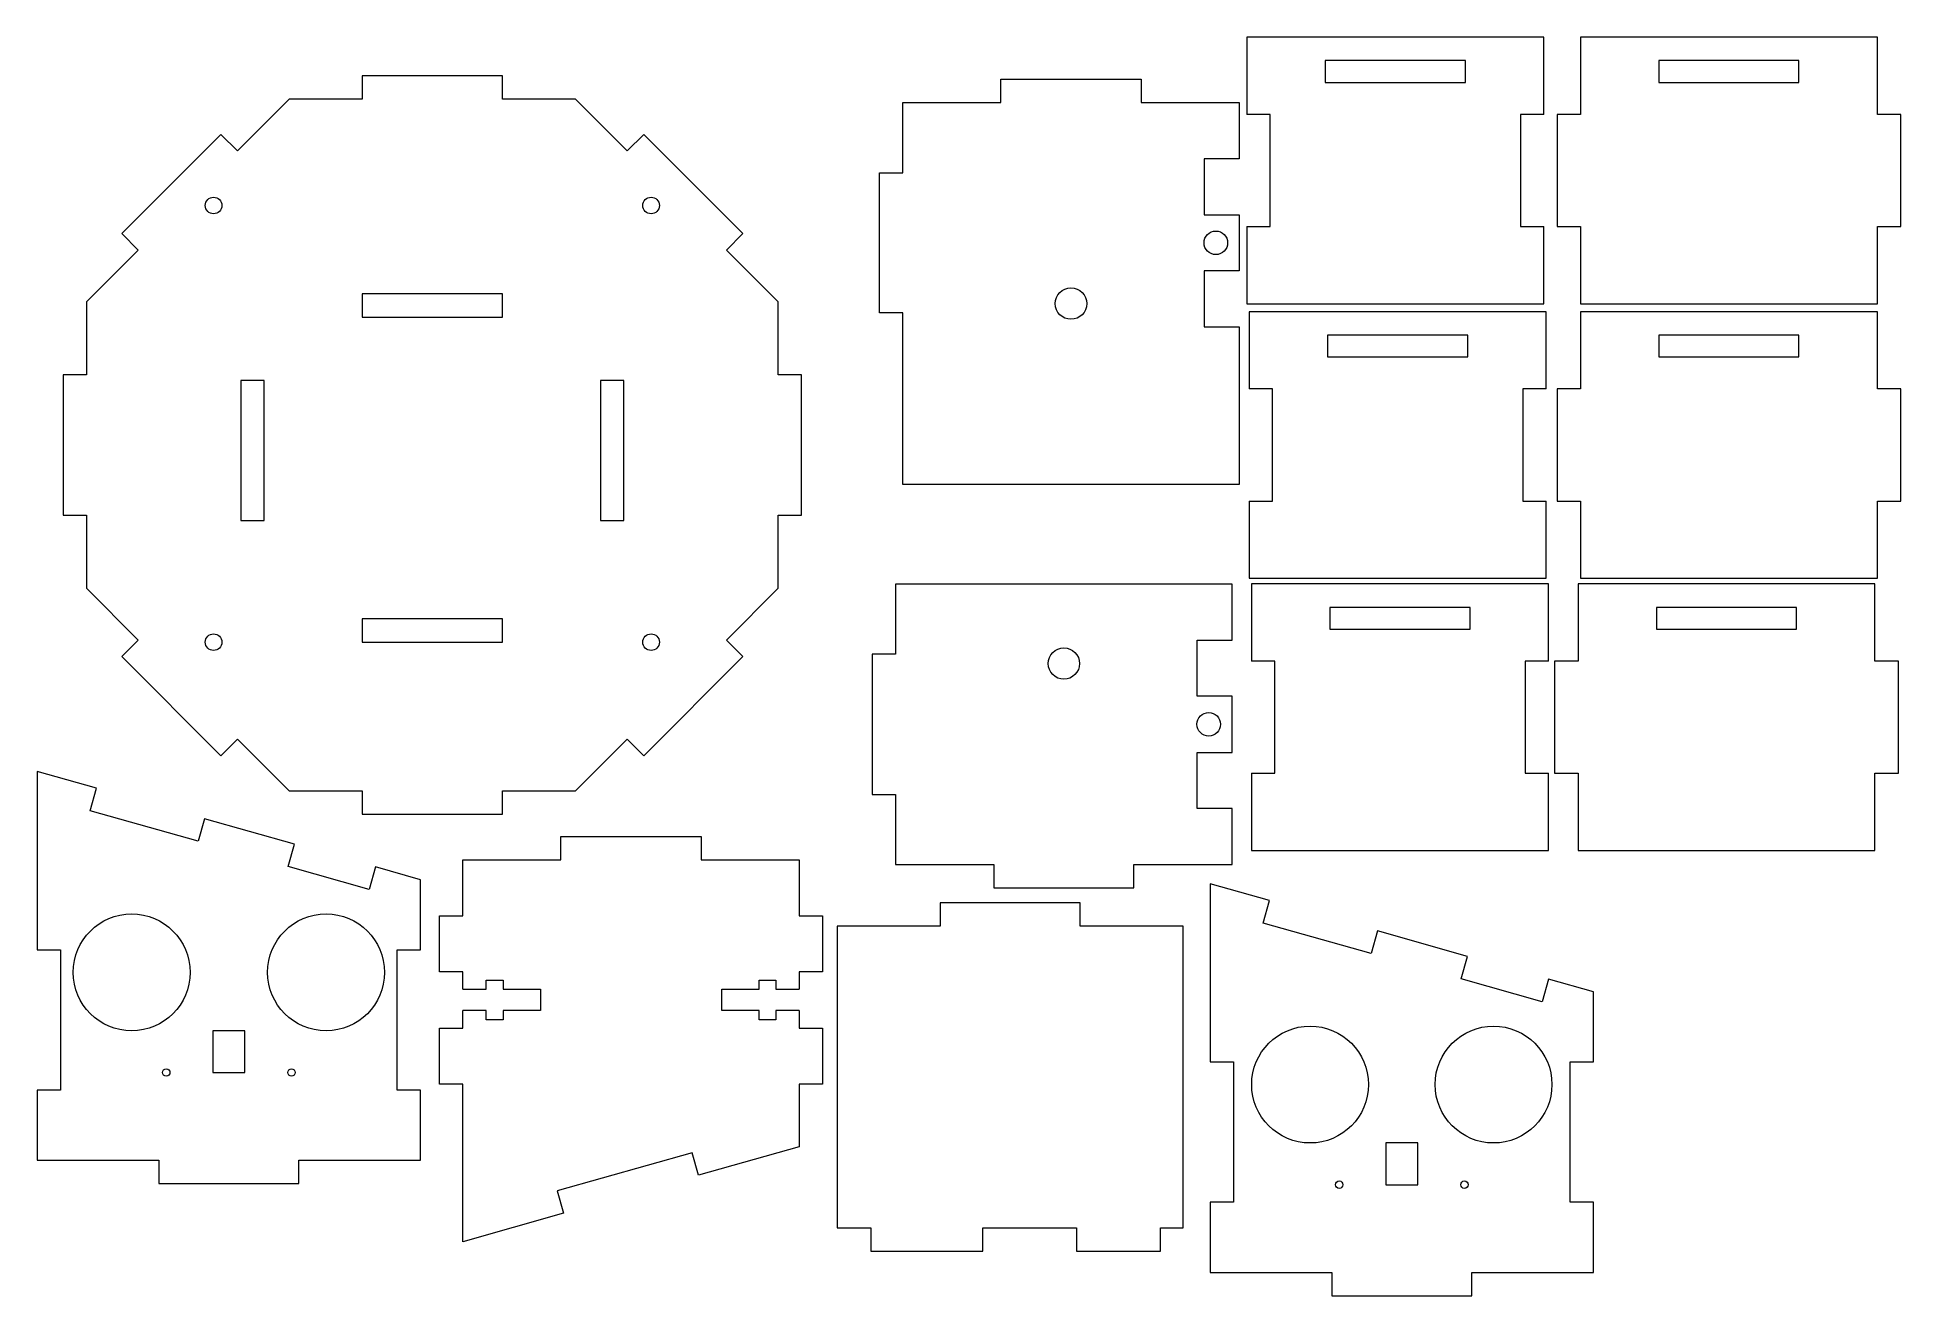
# Model space of a CAD drawing. Header units: inches. Extents: x 0.08 to 10.05, y 4.27 to 11.
import ezdxf

# ---------------------------------------------------------------- set-up
doc = ezdxf.new("R2010")
doc.units = ezdxf.units.IN
doc.header["$MEASUREMENT"] = 0

msp = doc.modelspace()

# ---------------------------------------------------------------- linework, layer by layer
at = {"color": 7, "linetype": 'Continuous', "lineweight": 15}
for p, q in [((8.1361, 10.9971), (6.5473, 10.9971)), ((6.5473, 10.9971), (6.5473, 10.5846)), ((8.1361, 10.5846), (8.1361, 10.9971)), ((9.9209, 10.9971), (8.332, 10.9971)), ((8.332, 10.9971), (8.332, 10.5846)), ((9.9209, 10.5846), (9.9209, 10.9971)), ((7.7167, 10.8721), (6.9667, 10.8721)), ((6.9667, 10.8721), (6.9667, 10.7561)), ((7.7167, 10.7561), (7.7167, 10.8721)), ((9.5015, 10.8721), (8.7515, 10.8721)), ((8.7515, 10.8721), (8.7515, 10.7561)), ((9.5015, 10.7561), (9.5015, 10.8721)), ((1.815, 10.7913), (1.815, 10.6663)), ((2.565, 10.7913), (1.815, 10.7913)), ((2.565, 10.6663), (2.565, 10.7913)), ((5.2318, 10.6479), (5.2318, 10.7729)), ((5.2318, 10.7729), (5.9818, 10.7729)), ((5.9818, 10.7729), (5.9818, 10.6479)), ((6.9667, 10.7561), (7.7167, 10.7561)), ((8.7515, 10.7561), (9.5015, 10.7561)), ((1.4237, 10.6663), (1.147, 10.3897)), ((1.815, 10.6663), (1.4237, 10.6663)), ((2.9563, 10.6663), (2.565, 10.6663)), ((3.233, 10.3897), (2.9563, 10.6663)), ((4.7068, 10.6479), (5.2318, 10.6479)), ((4.7068, 10.2729), (4.7068, 10.6479)), ((5.9818, 10.6479), (6.5068, 10.6479)), ((6.5068, 10.6479), (6.5068, 10.3479)), ((6.6723, 10.5846), (6.5473, 10.5846)), ((6.6723, 9.9846), (6.6723, 10.5846)), ((8.1361, 10.5846), (8.0111, 10.5846)), ((8.0111, 10.5846), (8.0111, 9.9846)), ((8.207, 10.5846), (8.207, 9.9846)), ((8.332, 10.5846), (8.207, 10.5846)), ((10.0459, 10.5846), (9.9209, 10.5846)), ((10.0459, 9.9846), (10.0459, 10.5846)), ((1.0587, 10.478), (0.5283, 9.9477)), ((1.147, 10.3897), (1.0587, 10.478)), ((3.3214, 10.478), (3.233, 10.3897)), ((3.8517, 9.9477), (3.3214, 10.478)), ((4.5818, 9.5229), (4.5818, 10.2729)), ((4.5818, 10.2729), (4.7068, 10.2729)), ((6.5068, 10.3479), (6.3193, 10.3479)), ((6.3193, 10.3479), (6.3193, 10.0479)), ((6.3193, 10.0479), (6.5068, 10.0479)), ((6.5068, 10.0479), (6.5068, 9.7479)), ((6.5473, 9.9846), (6.5473, 9.5721)), ((6.5473, 9.9846), (6.6723, 9.9846)), ((8.0111, 9.9846), (8.1361, 9.9846)), ((8.1361, 9.5721), (8.1361, 9.9846)), ((8.207, 9.9846), (8.332, 9.9846)), ((8.332, 9.9846), (8.332, 9.5721)), ((9.9209, 9.9846), (10.0459, 9.9846)), ((9.9209, 9.5721), (9.9209, 9.9846)), ((0.5283, 9.9477), (0.6167, 9.8593)), ((3.7633, 9.8593), (3.8517, 9.9477)), ((0.6167, 9.8593), (0.34, 9.5826)), ((4.04, 9.5826), (3.7633, 9.8593)), ((6.5068, 9.7479), (6.3193, 9.7479)), ((6.3193, 9.7479), (6.3193, 9.4479)), ((0.34, 9.5826), (0.34, 9.1913)), ((2.565, 9.6245), (1.815, 9.6245)), ((1.815, 9.6245), (1.815, 9.4995)), ((2.565, 9.4995), (2.565, 9.6245)), ((4.04, 9.1913), (4.04, 9.5826)), ((6.5473, 9.5721), (8.1361, 9.5721)), ((8.332, 9.5721), (9.9209, 9.5721)), ((1.815, 9.4995), (2.565, 9.4995)), ((4.7068, 9.5229), (4.5818, 9.5229)), ((4.7068, 8.6049), (4.7068, 9.5229)), ((8.1488, 9.5288), (6.5599, 9.5288)), ((6.5599, 9.5288), (6.5599, 9.1163)), ((8.1488, 9.1163), (8.1488, 9.5288)), ((9.9209, 9.5288), (8.332, 9.5288)), ((8.332, 9.5288), (8.332, 9.1163)), ((9.9209, 9.1163), (9.9209, 9.5288)), ((6.3193, 9.4479), (6.5068, 9.4479)), ((6.5068, 9.4479), (6.5068, 8.6049)), ((7.7294, 9.4038), (6.9794, 9.4038)), ((6.9794, 9.4038), (6.9794, 9.2878)), ((7.7294, 9.2878), (7.7294, 9.4038)), ((9.5015, 9.4038), (8.7515, 9.4038)), ((8.7515, 9.4038), (8.7515, 9.2878)), ((9.5015, 9.2878), (9.5015, 9.4038)), ((6.9794, 9.2878), (7.7294, 9.2878)), ((8.7515, 9.2878), (9.5015, 9.2878)), ((0.215, 9.1913), (0.215, 8.4413)), ((0.34, 9.1913), (0.215, 9.1913)), ((4.165, 9.1913), (4.04, 9.1913)), ((4.165, 8.4413), (4.165, 9.1913)), ((1.29, 9.162), (1.165, 9.162)), ((1.165, 9.162), (1.165, 8.412)), ((1.29, 8.412), (1.29, 9.162)), ((3.215, 9.162), (3.09, 9.162)), ((3.09, 9.162), (3.09, 8.412)), ((3.215, 8.412), (3.215, 9.162)), ((6.6849, 9.1163), (6.5599, 9.1163)), ((6.6849, 8.5163), (6.6849, 9.1163)), ((8.1488, 9.1163), (8.0238, 9.1163)), ((8.0238, 9.1163), (8.0238, 8.5163)), ((8.207, 9.1163), (8.207, 8.5163)), ((8.332, 9.1163), (8.207, 9.1163)), ((10.0459, 9.1163), (9.9209, 9.1163)), ((10.0459, 8.5163), (10.0459, 9.1163)), ((6.5068, 8.6049), (4.7068, 8.6049)), ((6.5599, 8.5163), (6.5599, 8.1038)), ((6.5599, 8.5163), (6.6849, 8.5163)), ((8.0238, 8.5163), (8.1488, 8.5163)), ((8.1488, 8.1038), (8.1488, 8.5163)), ((8.207, 8.5163), (8.332, 8.5163)), ((8.332, 8.5163), (8.332, 8.1038)), ((9.9209, 8.5163), (10.0459, 8.5163)), ((9.9209, 8.1038), (9.9209, 8.5163)), ((0.215, 8.4413), (0.34, 8.4413)), ((0.34, 8.4413), (0.34, 8.05)), ((1.165, 8.412), (1.29, 8.412)), ((3.09, 8.412), (3.215, 8.412)), ((4.04, 8.4413), (4.165, 8.4413)), ((4.04, 8.05), (4.04, 8.4413)), ((6.5599, 8.1038), (8.1488, 8.1038)), ((8.332, 8.1038), (9.9209, 8.1038)), ((0.34, 8.05), (0.6167, 7.7734)), ((3.7633, 7.7734), (4.04, 8.05)), ((4.6688, 8.0727), (4.6688, 7.6977)), ((6.4688, 8.0727), (4.6688, 8.0727)), ((6.4688, 7.7727), (6.4688, 8.0727)), ((8.1615, 8.0732), (6.5726, 8.0732)), ((6.5726, 8.0732), (6.5726, 7.6607)), ((8.1615, 7.6607), (8.1615, 8.0732)), ((9.9082, 8.0732), (8.3194, 8.0732)), ((8.3194, 8.0732), (8.3194, 7.6607)), ((9.9082, 7.6607), (9.9082, 8.0732)), ((2.565, 7.887), (1.815, 7.887)), ((1.815, 7.887), (1.815, 7.762)), ((2.565, 7.762), (2.565, 7.887)), ((7.742, 7.9482), (6.992, 7.9482)), ((6.992, 7.9482), (6.992, 7.8322)), ((7.742, 7.8322), (7.742, 7.9482)), ((9.4888, 7.9482), (8.7388, 7.9482)), ((8.7388, 7.9482), (8.7388, 7.8322)), ((9.4888, 7.8322), (9.4888, 7.9482)), ((6.992, 7.8322), (7.742, 7.8322)), ((8.7388, 7.8322), (9.4888, 7.8322)), ((0.6167, 7.7734), (0.5283, 7.685)), ((0.5283, 7.685), (1.0587, 7.1546)), ((1.815, 7.762), (2.565, 7.762)), ((3.3214, 7.1546), (3.8517, 7.685)), ((3.8517, 7.685), (3.7633, 7.7734)), ((4.5438, 7.6977), (4.5438, 6.9477)), ((4.6688, 7.6977), (4.5438, 7.6977)), ((6.2813, 7.7727), (6.4688, 7.7727)), ((6.2813, 7.4727), (6.2813, 7.7727)), ((6.6976, 7.6607), (6.5726, 7.6607)), ((6.6976, 7.0607), (6.6976, 7.6607)), ((8.1615, 7.6607), (8.0365, 7.6607)), ((8.0365, 7.6607), (8.0365, 7.0607)), ((8.1944, 7.6607), (8.1944, 7.0607)), ((8.3194, 7.6607), (8.1944, 7.6607)), ((10.0332, 7.6607), (9.9082, 7.6607)), ((10.0332, 7.0607), (10.0332, 7.6607)), ((6.4688, 7.4727), (6.2813, 7.4727)), ((6.4688, 7.1727), (6.4688, 7.4727)), ((1.0587, 7.1546), (1.1471, 7.243)), ((1.1471, 7.243), (1.4237, 6.9663)), ((2.9563, 6.9663), (3.233, 7.243)), ((3.233, 7.243), (3.3214, 7.1546)), ((6.2813, 7.1727), (6.4688, 7.1727)), ((6.2813, 6.8727), (6.2813, 7.1727)), ((0.0765, 7.07), (0.0765, 6.1167)), ((0.3941, 6.9804), (0.0765, 7.07)), ((0.3601, 6.8601), (0.3941, 6.9804)), ((6.5726, 7.0607), (6.5726, 6.6482)), ((6.5726, 7.0607), (6.6976, 7.0607)), ((8.0365, 7.0607), (8.1615, 7.0607)), ((8.1615, 6.6482), (8.1615, 7.0607)), ((8.1944, 7.0607), (8.3194, 7.0607)), ((8.3194, 7.0607), (8.3194, 6.6482)), ((9.9082, 7.0607), (10.0332, 7.0607)), ((9.9082, 6.6482), (9.9082, 7.0607)), ((1.4237, 6.9663), (1.815, 6.9663)), ((1.815, 6.9663), (1.815, 6.8413)), ((2.565, 6.9663), (2.9563, 6.9663)), ((2.565, 6.8413), (2.565, 6.9663)), ((4.5438, 6.9477), (4.6688, 6.9477)), ((4.6688, 6.9477), (4.6688, 6.5727)), ((0.9376, 6.6972), (0.3601, 6.8601)), ((0.9715, 6.8175), (0.9376, 6.6972)), ((1.4528, 6.6818), (0.9715, 6.8175)), ((1.815, 6.8413), (2.565, 6.8413)), ((6.4688, 6.8727), (6.2813, 6.8727)), ((6.4688, 6.5727), (6.4688, 6.8727)), ((1.4188, 6.5615), (1.4528, 6.6818)), ((2.8783, 6.7233), (3.6283, 6.7233)), ((2.8783, 6.5983), (2.8783, 6.7233)), ((3.6283, 6.7233), (3.6283, 6.5983)), ((2.3533, 6.5983), (2.8783, 6.5983)), ((2.3533, 6.2983), (2.3533, 6.5983)), ((3.6283, 6.5983), (4.1533, 6.5983)), ((4.1533, 6.5983), (4.1533, 6.2983)), ((6.5726, 6.6482), (8.1615, 6.6482)), ((8.3194, 6.6482), (9.9082, 6.6482)), ((1.8519, 6.4393), (1.4188, 6.5615)), ((1.8859, 6.5596), (1.8519, 6.4393)), ((2.1265, 6.4917), (1.8859, 6.5596)), ((2.1265, 6.1167), (2.1265, 6.4917)), ((4.6688, 6.5727), (5.1938, 6.5727)), ((5.1938, 6.5727), (5.1938, 6.4477)), ((5.9438, 6.5727), (6.4688, 6.5727)), ((5.9438, 6.4477), (5.9438, 6.5727)), ((5.1938, 6.4477), (5.9438, 6.4477)), ((6.3518, 6.4699), (6.3518, 5.5167)), ((6.6694, 6.3803), (6.3518, 6.4699)), ((2.2283, 6.2983), (2.3533, 6.2983)), ((2.2283, 5.9983), (2.2283, 6.2983)), ((4.1533, 6.2983), (4.2783, 6.2983)), ((4.2783, 6.2983), (4.2783, 5.9983)), ((4.9061, 6.368), (4.9061, 6.243)), ((5.6561, 6.368), (4.9061, 6.368)), ((5.6561, 6.243), (5.6561, 6.368)), ((6.6355, 6.26), (6.6694, 6.3803)), ((4.9061, 6.243), (4.356, 6.243)), ((4.356, 6.243), (4.356, 4.6305)), ((6.2062, 6.243), (5.6561, 6.243)), ((6.2062, 4.6305), (6.2062, 6.243)), ((7.2129, 6.0971), (6.6355, 6.26)), ((7.2469, 6.2175), (7.2129, 6.0971)), ((7.7281, 6.0817), (7.2469, 6.2175)), ((0.0765, 6.1167), (0.2015, 6.1167)), ((0.2015, 6.1167), (0.2015, 5.3667)), ((2.0015, 6.1167), (2.1265, 6.1167)), ((2.0015, 5.3667), (2.0015, 6.1167)), ((7.6942, 5.9614), (7.7281, 6.0817)), ((2.3533, 5.9983), (2.2283, 5.9983)), ((2.3533, 5.9053), (2.3533, 5.9983)), ((4.1533, 5.9983), (4.1533, 5.9053)), ((4.2783, 5.9983), (4.1533, 5.9983)), ((2.3533, 5.9053), (2.4783, 5.9053)), ((2.4783, 5.9538), (2.5683, 5.9538)), ((2.4783, 5.9053), (2.4783, 5.9538)), ((2.5683, 5.9538), (2.5683, 5.9053)), ((2.5683, 5.9053), (2.7683, 5.9053)), ((2.7683, 5.9053), (2.7683, 5.7913)), ((3.7383, 5.9053), (3.9383, 5.9053)), ((3.7383, 5.7913), (3.7383, 5.9053)), ((3.9383, 5.9538), (4.0283, 5.9538)), ((3.9383, 5.9053), (3.9383, 5.9538)), ((4.0283, 5.9538), (4.0283, 5.9053)), ((4.0283, 5.9053), (4.1533, 5.9053)), ((8.1272, 5.8392), (7.6942, 5.9614)), ((8.1612, 5.9595), (8.1272, 5.8392)), ((8.4018, 5.8917), (8.1612, 5.9595)), ((8.4018, 5.5167), (8.4018, 5.8917)), ((2.4783, 5.7913), (2.3533, 5.7913)), ((2.3533, 5.6983), (2.3533, 5.7913)), ((2.4783, 5.7428), (2.4783, 5.7913)), ((2.5683, 5.7913), (2.5683, 5.7428)), ((2.7683, 5.7913), (2.5683, 5.7913)), ((3.9383, 5.7913), (3.7383, 5.7913)), ((3.9383, 5.7428), (3.9383, 5.7913)), ((4.0283, 5.7913), (4.0283, 5.7428)), ((4.1533, 5.7913), (4.0283, 5.7913)), ((4.1533, 5.7913), (4.1533, 5.6983)), ((1.1865, 5.6836), (1.0165, 5.6836)), ((1.0165, 5.6836), (1.0165, 5.4606)), ((1.1865, 5.4606), (1.1865, 5.6836)), ((2.2283, 5.6983), (2.3533, 5.6983)), ((2.2283, 5.3983), (2.2283, 5.6983)), ((2.5683, 5.7428), (2.4783, 5.7428)), ((4.0283, 5.7428), (3.9383, 5.7428)), ((4.1533, 5.6983), (4.2783, 5.6983)), ((4.2783, 5.6983), (4.2783, 5.3983)), ((6.3518, 5.5167), (6.4768, 5.5167)), ((6.4768, 5.5167), (6.4768, 4.7667)), ((8.2768, 5.5167), (8.4018, 5.5167)), ((8.2768, 4.7667), (8.2768, 5.5167)), ((1.0165, 5.4606), (1.1865, 5.4606)), ((2.3533, 5.3983), (2.2283, 5.3983)), ((2.3533, 4.5553), (2.3533, 5.3983)), ((4.1533, 5.3983), (4.1533, 5.063)), ((4.2783, 5.3983), (4.1533, 5.3983)), ((0.2015, 5.3667), (0.0765, 5.3667)), ((0.0765, 5.3667), (0.0765, 4.9917)), ((2.1265, 5.3667), (2.0015, 5.3667)), ((2.1265, 4.9917), (2.1265, 5.3667)), ((0.0765, 4.9917), (0.7265, 4.9917)), ((0.7265, 4.9917), (0.7265, 4.8667)), ((1.4765, 4.9917), (2.1265, 4.9917)), ((1.4765, 4.8667), (1.4765, 4.9917)), ((3.5803, 5.0312), (2.8584, 4.8276)), ((3.6142, 4.9109), (3.5803, 5.0312)), ((4.1533, 5.063), (3.6142, 4.9109)), ((7.4618, 5.0836), (7.2918, 5.0836)), ((7.2918, 5.0836), (7.2918, 4.8606)), ((7.4618, 4.8606), (7.4618, 5.0836)), ((0.7265, 4.8667), (1.4765, 4.8667)), ((2.8584, 4.8276), (2.8924, 4.7073)), ((7.2918, 4.8606), (7.4618, 4.8606)), ((2.8924, 4.7073), (2.3533, 4.5553)), ((6.4768, 4.7667), (6.3518, 4.7667)), ((6.3518, 4.7667), (6.3518, 4.3917)), ((8.4018, 4.7667), (8.2768, 4.7667)), ((8.4018, 4.3917), (8.4018, 4.7667)), ((4.356, 4.6305), (4.536, 4.6305)), ((4.536, 4.6305), (4.536, 4.5055)), ((5.136, 4.6305), (5.636, 4.6305)), ((5.136, 4.5055), (5.136, 4.6305)), ((5.636, 4.6305), (5.636, 4.5055)), ((6.086, 4.6305), (6.2062, 4.6305)), ((6.086, 4.5055), (6.086, 4.6305)), ((4.536, 4.5055), (5.136, 4.5055)), ((5.636, 4.5055), (6.086, 4.5055)), ((6.3518, 4.3917), (7.0018, 4.3917)), ((7.0018, 4.3917), (7.0018, 4.2667)), ((7.7518, 4.3917), (8.4018, 4.3917)), ((7.7518, 4.2667), (7.7518, 4.3917)), ((7.0018, 4.2667), (7.7518, 4.2667))]:
    msp.add_line(p, q, dxfattribs=at)
for centre, radius in [((1.02, 10.0975), 0.0445), ((3.36, 10.0975), 0.0445), ((6.3818, 9.8979), 0.063), ((5.6068, 9.5729), 0.084), ((1.02, 7.762), 0.0445), ((3.36, 7.762), 0.0445), ((5.5688, 7.6477), 0.084), ((6.3438, 7.3227), 0.063), ((0.5815, 5.9961), 0.3125), ((1.6215, 5.9961), 0.3125), ((6.886, 5.3961), 0.3125), ((7.8675, 5.3961), 0.3125), ((0.7665, 5.4606), 0.02), ((1.4365, 5.4606), 0.02), ((7.0418, 4.8606), 0.02), ((7.7118, 4.8606), 0.02)]:
    msp.add_circle(centre, radius, dxfattribs=at)

doc.saveas('drawing.dxf')
